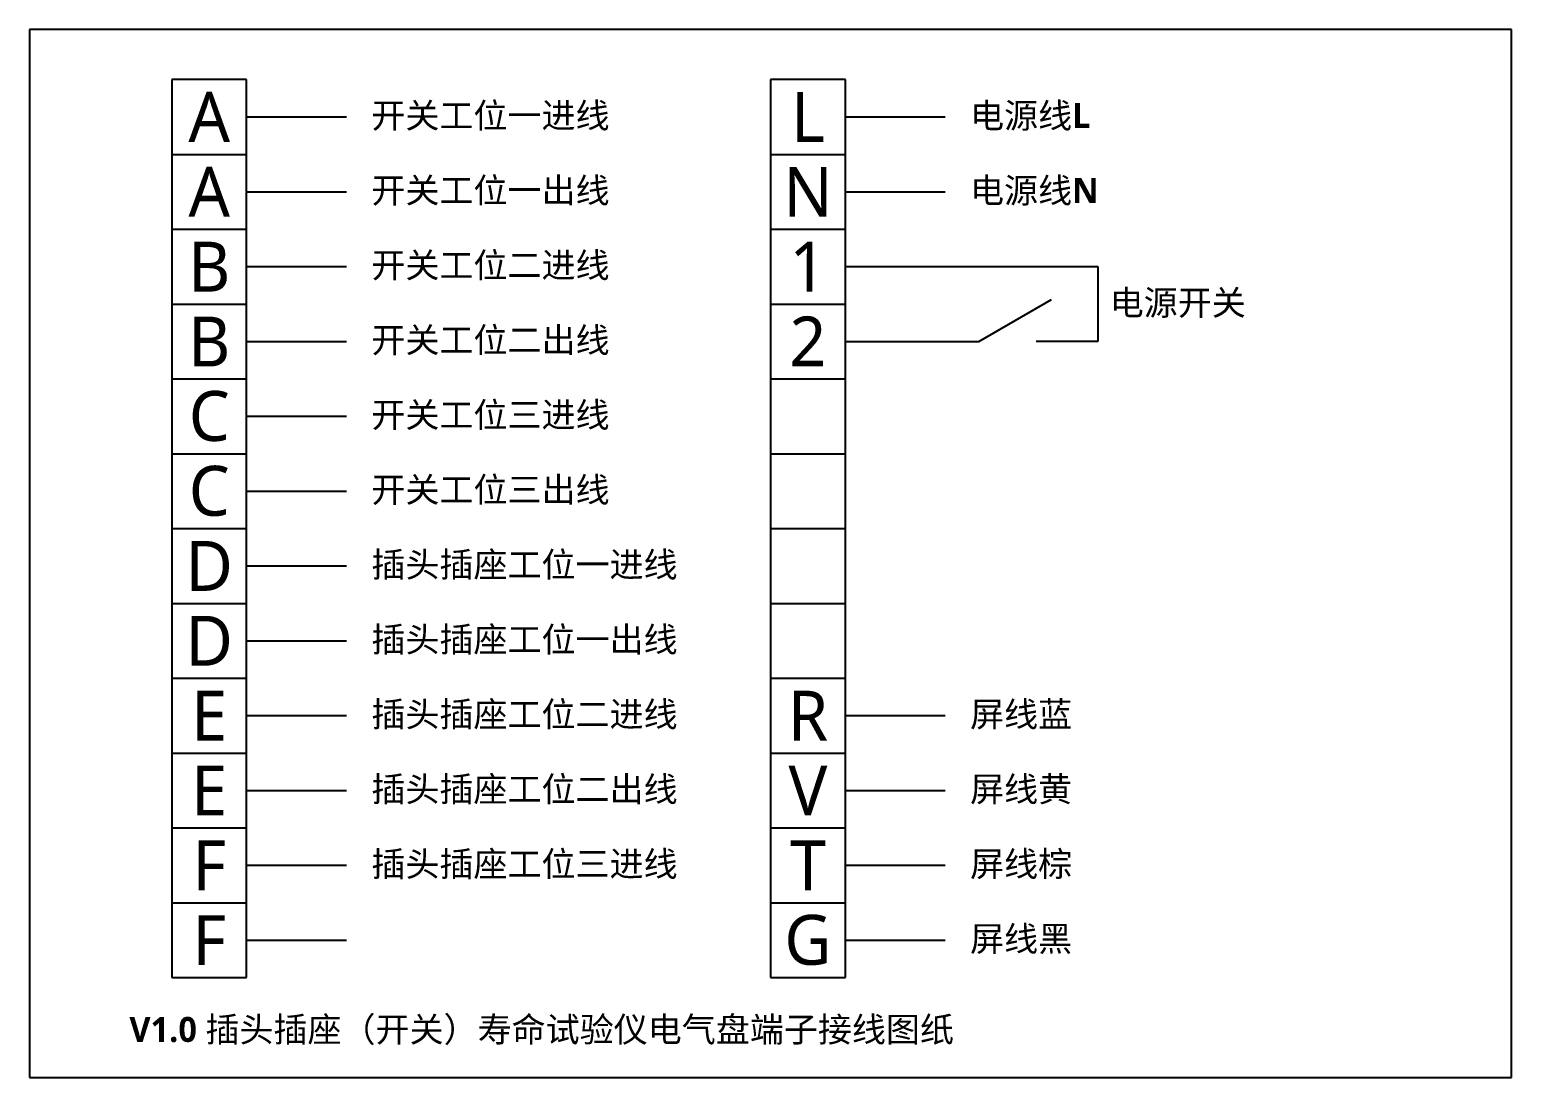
# Model space of a CAD drawing. Header units: millimetres. Extents: x -1 to 7463, y 0 to 2199.
# Drawn here: x 4493 to 7463, y 99 to 2199 of the extents above; entities that cross this region are included whole.
import ezdxf

# ---------------------------------------------------------------- set-up
doc = ezdxf.new("R2010")
doc.units = ezdxf.units.MM
doc.styles.get("Standard").update_dxf_attribs({"font": 'arial_0.ttf'})

msp = doc.modelspace()

# ---------------------------------------------------------------- linework, layer by layer
for p, q in [((7463.376313151396, 2199.035872386367), (4493.376313151396, 2199.035872386367)), ((4493.376313151396, 2199.035872386367), (4493.376313151396, 99.03587238636715)), ((7463.376313151396, 99.0358723863676), (7463.376313151396, 2199.035872386367)), ((4778.376313151397, 2099.035872386367), (4778.376313151397, 1949.035872386367)), ((4928.376313151397, 2099.035872386367), (4778.376313151397, 2099.035872386367)), ((4928.376313151397, 1949.035872386367), (4928.376313151397, 2099.035872386367)), ((5978.376313151397, 2099.035872386367), (5978.376313151397, 1949.035872386367)), ((6128.376313151397, 2099.035872386367), (5978.376313151397, 2099.035872386367)), ((6128.376313151397, 1949.035872386367), (6128.376313151397, 2099.035872386367)), ((4928.376313151397, 2024.035872386367), (5128.376313151397, 2024.035872386367)), ((6128.376313151397, 2024.035872386367), (6328.376313151397, 2024.035872386367)), ((4778.376313151397, 1949.035872386367), (4928.376313151397, 1949.035872386367)), ((4778.376313151397, 1949.035872386367), (4778.376313151397, 1799.035872386367)), ((4928.376313151397, 1799.035872386367), (4928.376313151397, 1949.035872386367)), ((5978.376313151397, 1949.035872386367), (6128.376313151397, 1949.035872386367)), ((5978.376313151397, 1949.035872386367), (5978.376313151397, 1799.035872386367)), ((6128.376313151397, 1799.035872386367), (6128.376313151397, 1949.035872386367)), ((4928.376313151397, 1874.035872386367), (5128.376313151397, 1874.035872386367)), ((6128.376313151397, 1874.035872386367), (6328.376313151397, 1874.035872386367)), ((4778.376313151397, 1799.035872386367), (4928.376313151397, 1799.035872386367)), ((4778.376313151397, 1799.035872386367), (4778.376313151397, 1649.035872386367)), ((4928.376313151397, 1649.035872386367), (4928.376313151397, 1799.035872386367)), ((5978.376313151397, 1799.035872386367), (6128.376313151397, 1799.035872386367)), ((5978.376313151397, 1799.035872386367), (5978.376313151397, 1649.035872386367)), ((6128.376313151397, 1649.035872386367), (6128.376313151397, 1799.035872386367)), ((4928.376313151397, 1724.035872386367), (5128.376313151397, 1724.035872386367)), ((6128.376313151397, 1724.035872386367), (6634.759960737661, 1724.035872386367)), ((6634.759960737661, 1724.035872386367), (6634.759960737661, 1574.035872386367)), ((4778.376313151397, 1649.035872386367), (4928.376313151397, 1649.035872386367)), ((4778.376313151397, 1649.035872386367), (4778.376313151397, 1499.035872386367)), ((4928.376313151397, 1499.035872386367), (4928.376313151397, 1649.035872386367)), ((5978.376313151397, 1649.035872386367), (6128.376313151397, 1649.035872386367)), ((5978.376313151397, 1649.035872386367), (5978.376313151397, 1499.035872386367)), ((6128.376313151397, 1499.035872386367), (6128.376313151397, 1649.035872386367)), ((6396.207764886596, 1574.035872386367), (6541.942461032296, 1658.175838436355)), ((4928.376313151397, 1574.035872386367), (5128.376313151397, 1574.035872386367)), ((6128.376313151397, 1574.035872386367), (6396.207764886596, 1574.035872386367)), ((6634.759960737661, 1574.035872386367), (6510.896328939714, 1574.035872386367)), ((4778.376313151397, 1499.035872386367), (4928.376313151397, 1499.035872386367)), ((4778.376313151397, 1499.035872386367), (4778.376313151397, 1349.035872386367)), ((4928.376313151397, 1349.035872386367), (4928.376313151397, 1499.035872386367)), ((5978.376313151397, 1499.035872386367), (6128.376313151397, 1499.035872386367)), ((5978.376313151397, 1499.035872386367), (5978.376313151397, 1349.035872386367)), ((6128.376313151397, 1349.035872386367), (6128.376313151397, 1499.035872386367)), ((4928.376313151397, 1424.035872386367), (5128.376313151397, 1424.035872386367)), ((4778.376313151397, 1349.035872386367), (4928.376313151397, 1349.035872386367)), ((4778.376313151397, 1349.035872386367), (4778.376313151397, 1199.035872386367)), ((4928.376313151397, 1199.035872386367), (4928.376313151397, 1349.035872386367)), ((5978.376313151397, 1349.035872386367), (6128.376313151397, 1349.035872386367)), ((5978.376313151397, 1349.035872386367), (5978.376313151397, 1199.035872386367)), ((6128.376313151397, 1199.035872386367), (6128.376313151397, 1349.035872386367)), ((4928.376313151397, 1274.035872386367), (5128.376313151397, 1274.035872386367)), ((4778.376313151397, 1199.035872386367), (4928.376313151397, 1199.035872386367)), ((4778.376313151397, 1199.035872386367), (4778.376313151397, 1049.035872386368)), ((4928.376313151397, 1049.035872386368), (4928.376313151397, 1199.035872386367)), ((5978.376313151397, 1199.035872386367), (6128.376313151397, 1199.035872386367)), ((5978.376313151397, 1199.035872386367), (5978.376313151397, 1049.035872386368)), ((6128.376313151397, 1049.035872386368), (6128.376313151397, 1199.035872386367)), ((4928.376313151397, 1124.035872386368), (5128.376313151397, 1124.035872386368)), ((4778.376313151397, 1049.035872386368), (4928.376313151397, 1049.035872386368)), ((4778.376313151397, 1049.035872386368), (4778.376313151397, 899.0358723863676)), ((4928.376313151397, 899.0358723863676), (4928.376313151397, 1049.035872386368)), ((5978.376313151397, 1049.035872386368), (6128.376313151397, 1049.035872386368)), ((5978.376313151397, 1049.035872386368), (5978.376313151397, 899.0358723863676)), ((6128.376313151397, 899.0358723863676), (6128.376313151397, 1049.035872386368)), ((4928.376313151397, 974.0358723863676), (5128.376313151397, 974.0358723863676)), ((4778.376313151397, 899.0358723863676), (4928.376313151397, 899.0358723863676)), ((4778.376313151397, 899.0358723863676), (4778.376313151397, 749.0358723863676)), ((4928.376313151397, 749.0358723863676), (4928.376313151397, 899.0358723863676)), ((5978.376313151397, 899.0358723863676), (6128.376313151397, 899.0358723863676)), ((5978.376313151397, 899.0358723863676), (5978.376313151397, 749.0358723863676)), ((6128.376313151397, 749.0358723863676), (6128.376313151397, 899.0358723863676)), ((4928.376313151397, 824.0358723863678), (5128.376313151397, 824.0358723863678)), ((6128.376313151397, 824.0358723863676), (6328.376313151397, 824.0358723863676)), ((4778.376313151397, 749.0358723863676), (4928.376313151397, 749.0358723863676)), ((4778.376313151397, 749.0358723863676), (4778.376313151397, 599.0358723863676)), ((4928.376313151397, 599.0358723863676), (4928.376313151397, 749.0358723863676)), ((5978.376313151397, 749.0358723863676), (6128.376313151397, 749.0358723863676)), ((5978.376313151397, 749.0358723863676), (5978.376313151397, 599.0358723863676)), ((6128.376313151397, 599.0358723863676), (6128.376313151397, 749.0358723863676)), ((4928.376313151397, 674.0358723863678), (5128.376313151397, 674.0358723863678)), ((6128.376313151397, 674.0358723863676), (6328.376313151397, 674.0358723863676)), ((4778.376313151397, 599.0358723863676), (4928.376313151397, 599.0358723863676)), ((4778.376313151397, 599.0358723863676), (4778.376313151397, 449.0358723863676)), ((4928.376313151397, 449.0358723863676), (4928.376313151397, 599.0358723863676)), ((5978.376313151397, 599.0358723863676), (6128.376313151397, 599.0358723863676)), ((5978.376313151397, 599.0358723863676), (5978.376313151397, 449.0358723863676)), ((6128.376313151397, 449.0358723863676), (6128.376313151397, 599.0358723863676)), ((4928.376313151397, 524.0358723863676), (5128.376313151397, 524.0358723863676)), ((6128.376313151397, 524.0358723863676), (6328.376313151397, 524.0358723863676)), ((4778.376313151397, 449.0358723863676), (4928.376313151397, 449.0358723863676)), ((4778.376313151397, 449.0358723863676), (4778.376313151397, 299.0358723863676)), ((4928.376313151397, 299.0358723863676), (4928.376313151397, 449.0358723863676)), ((5978.376313151397, 449.0358723863676), (6128.376313151397, 449.0358723863676)), ((5978.376313151397, 449.0358723863676), (5978.376313151397, 299.0358723863676)), ((6128.376313151397, 299.0358723863676), (6128.376313151397, 449.0358723863676)), ((4928.376313151397, 374.0358723863676), (5128.376313151397, 374.0358723863676)), ((6128.376313151397, 374.0358723863676), (6328.376313151397, 374.0358723863676)), ((4778.376313151397, 299.0358723863676), (4928.376313151397, 299.0358723863676)), ((5978.376313151397, 299.0358723863676), (6128.376313151397, 299.0358723863676)), ((4493.376313151397, 99.0358723863676), (7463.376313151396, 99.0358723863676))]:
    msp.add_line(p, q)

# ---------------------------------------------------------------- texts
for s, width, gutter_width, heights, insert, char_height, attachment_point in [('{\\fMicrosoft YaHei|b0|i0|c134|p34;A}', 150, 12.5, [0], (4853.376313151397, 2024.035872386367), 100, 5), ('{\\fMicrosoft YaHei|b1|i0|c134|p34;开关工位一进线}', 496.8632597426786, 0, [0], (5178.376313151397, 2024.035872386367), 50, 4), ('{\\fMicrosoft YaHei|b0|i0|c134|p34;L}', 150, 12.5, [0], (6053.376313151397, 2024.035872386367), 100, 5), ('{\\fMicrosoft YaHei|b1|i0|c134|p34;电源线L}', 461.3013282682477, 0, [0], (6378.376313151397, 2024.035872386367), 50, 4), ('{\\fMicrosoft YaHei|b0|i0|c134|p34;A}', 150, 12.5, [0], (4853.376313151397, 1874.035872386367), 100, 5), ('{\\fMicrosoft YaHei|b1|i0|c134|p34;开关工位一出线}', 513.3481300753847, 0, [56.95626294015608], (5178.376313151397, 1874.035872386367), 50, 4), ('{\\fMicrosoft YaHei|b0|i0|c134|p34;N}', 150, 12.5, [0], (6053.376313151397, 1874.035872386367), 100, 5), ('{\\fMicrosoft YaHei|b1|i0|c134|p34;电源线N}', 461.3013282682477, 0, [0], (6378.376313151397, 1874.035872386367), 50, 4), ('{\\fMicrosoft YaHei|b0|i0|c134|p34;B}', 150, 12.5, [0], (4853.376313151397, 1724.035872386367), 100, 5), ('{\\fMicrosoft YaHei|b1|i0|c134|p34;开关工位二进线}', 519.3066003098738, 0, [0], (5178.376313151397, 1724.035872386367), 50, 4), ('{\\fMicrosoft YaHei|b0|i0|c134|p34;1}', 150, 12.5, [0], (6053.376313151397, 1724.035872386367), 100, 5), ('{\\fMicrosoft YaHei|b1|i0|c134|p34;电源开关}', 461.3013282682477, 0, [0], (6658.272130844151, 1648.902601469432), 50, 4), ('{\\fMicrosoft YaHei|b0|i0|c134|p34;B}', 150, 12.5, [0], (4853.376313151397, 1574.035872386367), 100, 5), ('{\\fMicrosoft YaHei|b1|i0|c134|p34;开关工位二出线}', 477.5972561788603, 0, [0], (5178.376313151397, 1574.035872386367), 50, 4), ('{\\fMicrosoft YaHei|b0|i0|c134|p34;2}', 150, 12.5, [0], (6053.376313151397, 1574.035872386367), 100, 5), ('{\\fMicrosoft YaHei|b0|i0|c134|p34;C}', 150, 12.5, [0], (4853.376313151397, 1424.035872386367), 100, 5), ('{\\fMicrosoft YaHei|b1|i0|c134|p34;开关工位三进线}', 471.6387859443694, 0, [0], (5178.376313151397, 1424.035872386367), 50, 4), ('{\\fMicrosoft YaHei|b0|i0|c134|p34;C}', 150, 12.5, [0], (4853.376313151397, 1274.035872386367), 100, 5), ('{\\fMicrosoft YaHei|b1|i0|c134|p34;开关工位三出线}', 471.6387859443694, 0, [33.14120007809731], (5178.376313151397, 1274.035872386367), 50, 4), ('{\\fMicrosoft YaHei|b0|i0|c134|p34;D}', 150, 12.5, [0], (4853.376313151397, 1124.035872386368), 100, 5), ('{\\fMicrosoft YaHei|b1|i0|c134|p34;插头插座工位一进线}', 657.7421345384955, 0, [21.42734198470603], (5178.376313151397, 1124.035872386368), 50, 4), ('{\\fMicrosoft YaHei|b0|i0|c134|p34;D}', 150, 12.5, [0], (4853.376313151397, 974.0358723863676), 100, 5), ('{\\fMicrosoft YaHei|b1|i0|c134|p34;插头插座工位一出线}', 644.4346222050008, 0, [0], (5178.376313151397, 974.0358723863676), 50, 4), ('{\\fMicrosoft YaHei|b0|i0|c134|p34;E}', 150, 12.5, [0], (4853.376313151397, 824.0358723863676), 100, 5), ('{\\fMicrosoft YaHei|b0|i0|c134|p34;R}', 150, 12.5, [0], (6053.376313151397, 824.0358723863676), 100, 5), ('{\\fMicrosoft YaHei|b1|i0|c134|p34;插头插座工位二进线}', 620.600709773289, 0, [92.87251014726021], (5178.376313151397, 824.0358723863676), 50, 4), ('{\\fMicrosoft YaHei|b1|i0|c134|p34;屏线蓝}', 461.3013282682477, 0, [0], (6378.376313151397, 824.0358723863676), 50, 4), ('{\\fMicrosoft YaHei|b0|i0|c134|p34;E}', 150, 12.5, [0], (4853.376313151397, 674.0358723863676), 100, 5), ('{\\fMicrosoft YaHei|b0|i0|c134|p34;V}', 150, 12.5, [0], (6053.376313151397, 674.0358723863676), 100, 5), ('{\\fMicrosoft YaHei|b1|i0|c134|p34;插头插座工位二出线}', 644.4346012091682, 0, [9.455252774463332], (5178.376313151397, 674.0358723863676), 50, 4), ('{\\fMicrosoft YaHei|b1|i0|c134|p34;屏线黄}', 461.3013282682477, 0, [0], (6378.376313151397, 674.0358723863676), 50, 4), ('{\\fMicrosoft YaHei|b0|i0|c134|p34;F}', 150, 12.5, [0], (4853.376313151397, 524.0358723863676), 100, 5), ('{\\fMicrosoft YaHei|b0|i0|c134|p34;T}', 150, 12.5, [0], (6053.376313151397, 524.0358723863676), 100, 5), ('{\\fMicrosoft YaHei|b1|i0|c134|p34;插头插座工位三进线}', 644.4346117070836, 0, [0], (5178.376313151397, 524.0358723863676), 50, 4), ('{\\fMicrosoft YaHei|b1|i0|c134|p34;屏线棕}', 461.3013282682477, 0, [0], (6378.376313151397, 524.0358723863676), 50, 4), ('{\\fMicrosoft YaHei|b0|i0|c134|p34;F}', 150, 12.5, [0], (4853.376313151397, 374.0358723863676), 100, 5), ('{\\fMicrosoft YaHei|b0|i0|c134|p34;G}', 150, 12.5, [0], (6053.376313151397, 374.0358723863676), 100, 5), ('{\\fMicrosoft YaHei|b1|i0|c134|p34;屏线黑}', 461.3013282682477, 0, [0], (6378.376313151397, 374.0358723863676), 50, 4), ('{\\fMicrosoft YaHei|b1|i0|c134|p34;V1.0 插头插座（开关）寿命试验仪电气盘端子接线图纸}', 1937.557455492803, 0, [0], (4693.376313151396, 191.8033322322487), 50, 4)]:
    msp.add_mtext_dynamic_manual_height_columns(s, width=width, gutter_width=gutter_width, heights=heights, dxfattribs=dict(insert=insert, char_height=char_height, attachment_point=attachment_point))

doc.saveas('drawing.dxf')
